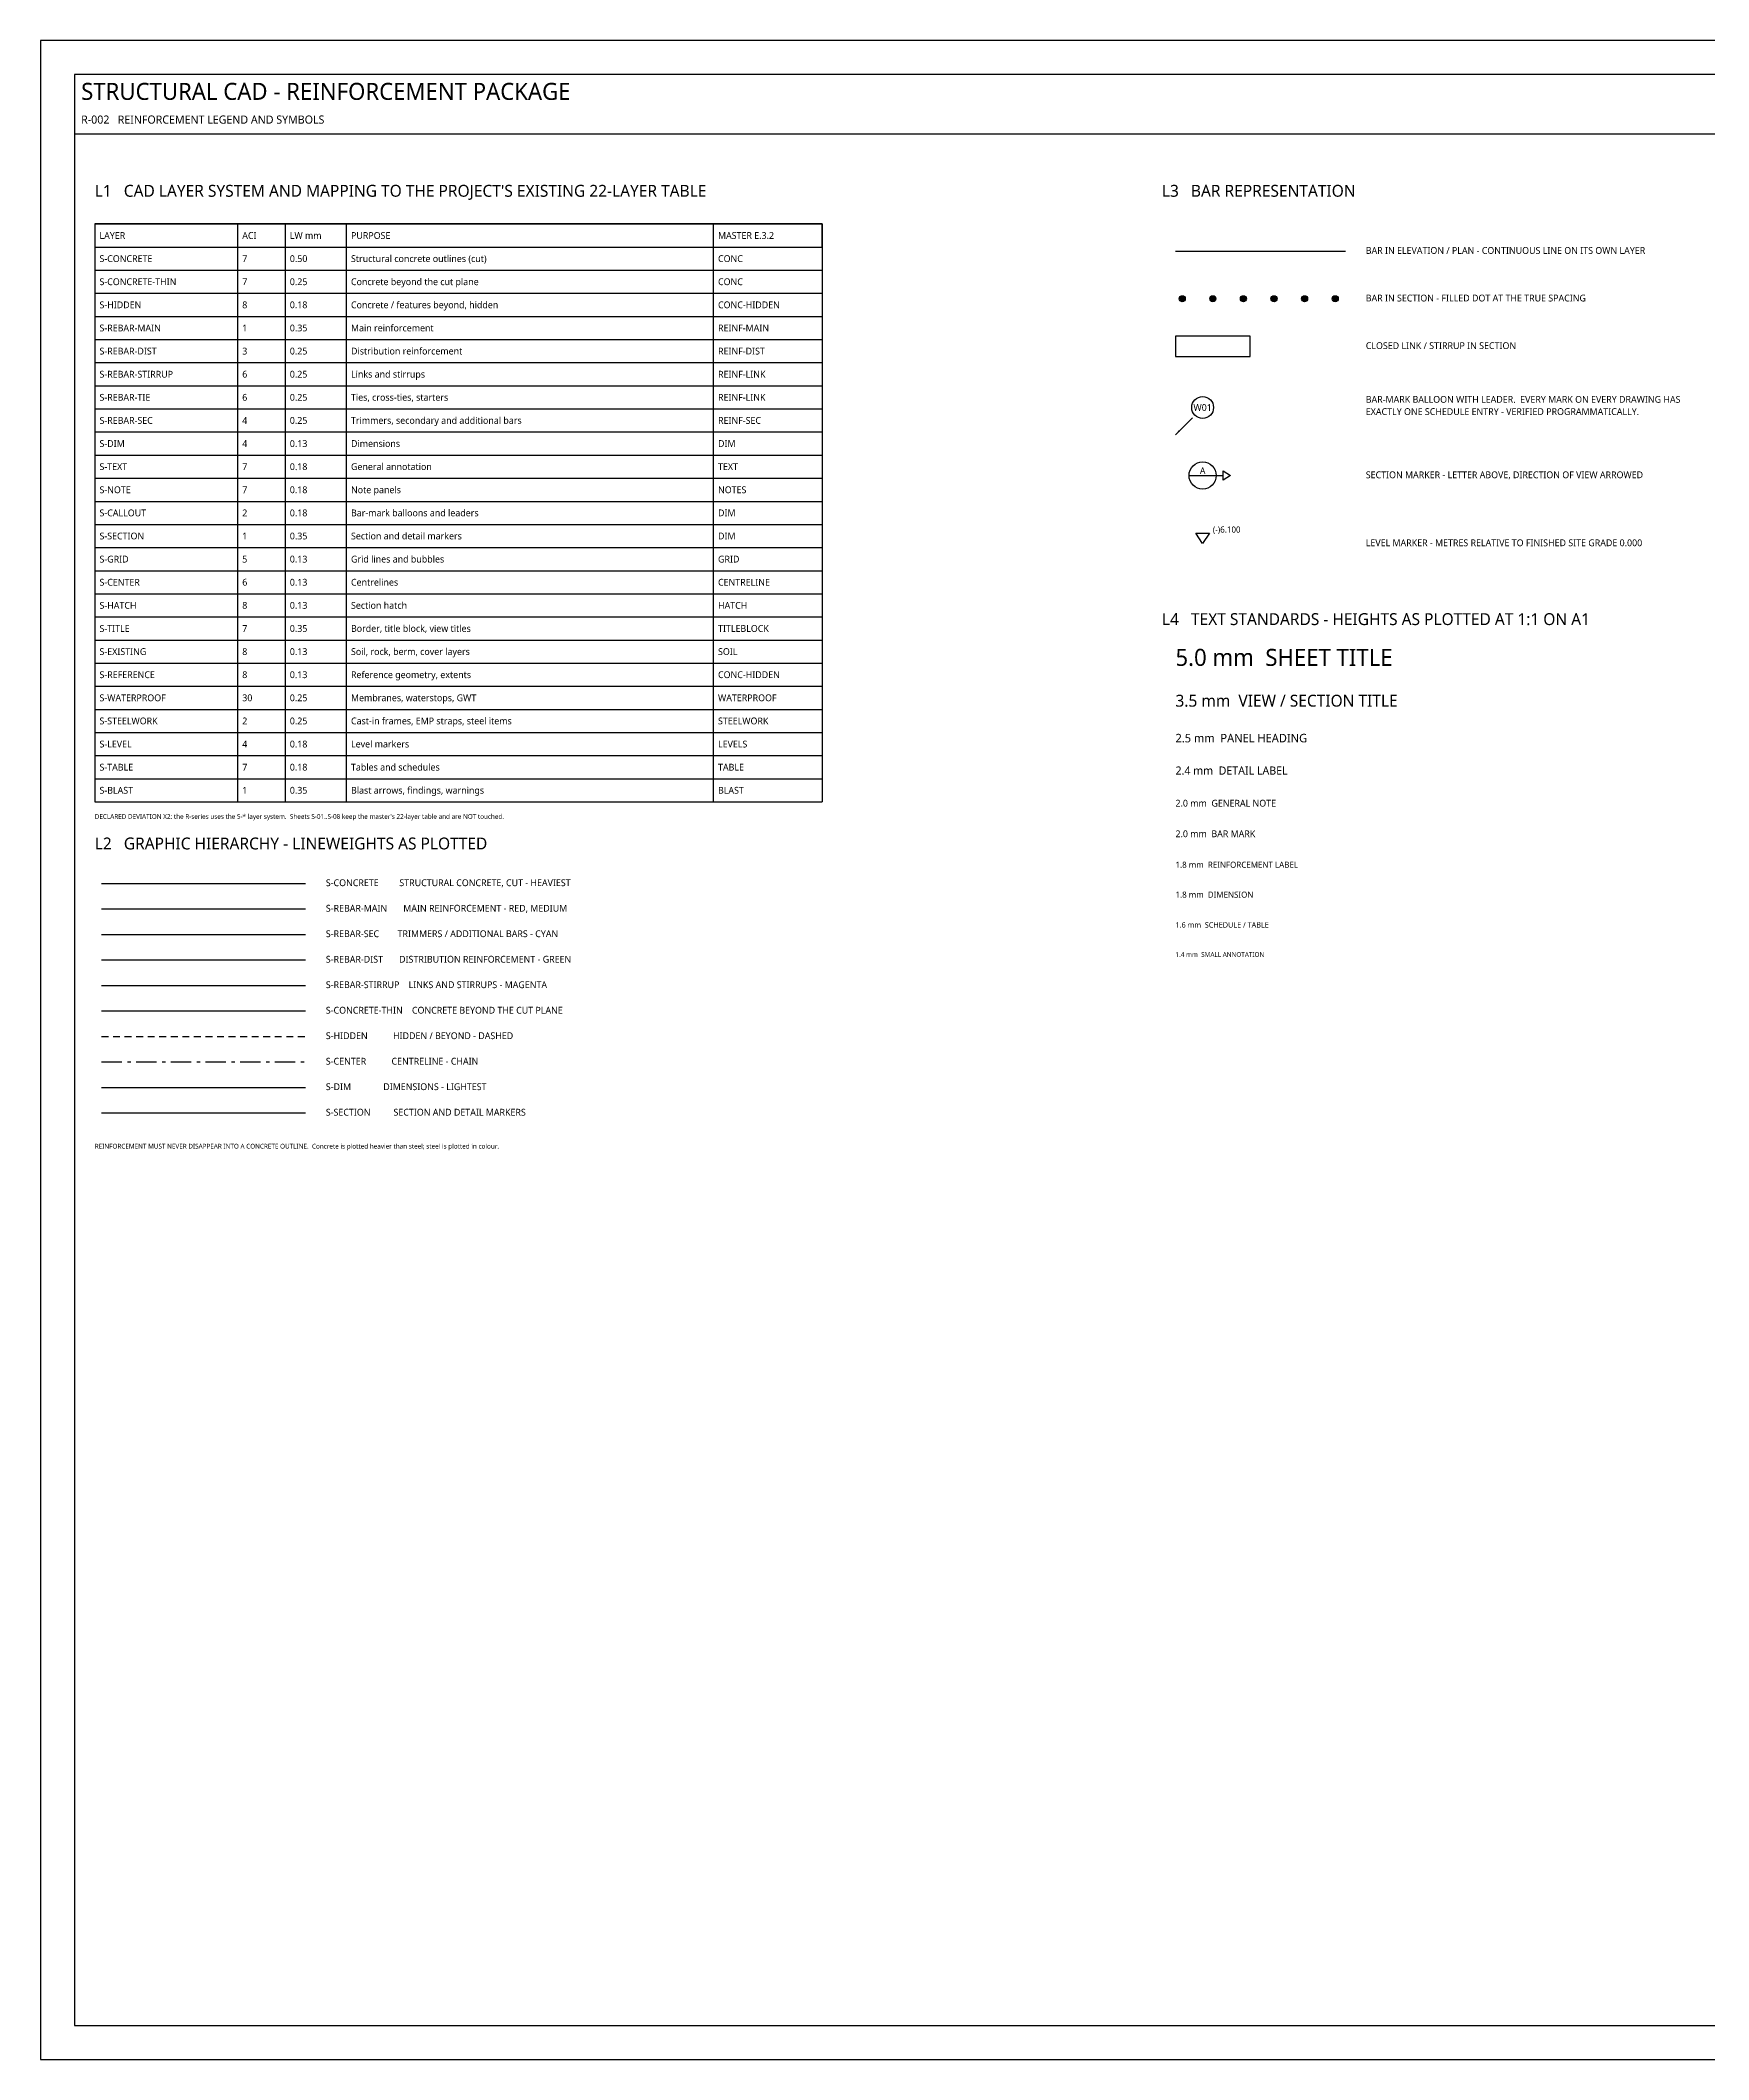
# Model space of a CAD drawing. Header units: millimetres. Extents: x 0 to 841, y 0 to 594.
# Drawn here: x 0 to 491, y 0 to 594 of the extents above; entities that cross this region are included whole.
import ezdxf
from ezdxf.enums import TextEntityAlignment as Align

# ---------------------------------------------------------------- set-up
doc = ezdxf.new("R2010")
doc.units = ezdxf.units.MM
for name, color, linetype in [('S-BLAST', 1, 'Continuous'), ('S-CALLOUT', 2, 'Continuous'), ('S-CENTER', 6, 'Continuous'), ('S-CONCRETE', 7, 'Continuous'), ('S-CONCRETE-THIN', 7, 'Continuous'), ('S-DIM', 4, 'Continuous'), ('S-HIDDEN', 8, 'Continuous'), ('S-LEVEL', 4, 'Continuous'), ('S-REBAR-DIST', 3, 'Continuous'), ('S-REBAR-MAIN', 1, 'Continuous'), ('S-REBAR-SEC', 4, 'Continuous'), ('S-REBAR-STIRRUP', 6, 'Continuous'), ('S-SECTION', 1, 'Continuous'), ('S-TABLE', 7, 'Continuous'), ('S-TEXT', 7, 'Continuous'), ('S-TITLE', 7, 'Continuous')]:
    doc.layers.add(name, color=color, linetype=linetype)
doc.styles.add('OpenSans', font='OpenSans-Regular.ttf')
doc.dimstyles.new('SC-DIM', dxfattribs={"dimtxt": 1.8, "dimasz": 1.6, "dimexe": 1.2, "dimexo": 1, "dimgap": 0.8, "dimtad": 1, "dimdec": 0, "dimblk": 'ARCHTICK', "dimcen": 2.5, "dimclrd": 4, "dimclre": 4, "dimclrt": 4, "dimazin": 3, "dimtfac": 1, "dimtmove": 0, "dimatfit": 3, "dimlwd": 13, "dimlwe": 13})

# ---------------------------------------------------------------- blocks, each defined once
blk = doc.blocks.new('BARMARK')
at = {"layer": 'S-CALLOUT'}
blk.add_circle((0, 0), 3.2, dxfattribs=at)
blk = doc.blocks.new('_ARCHTICK')
at = {"color": 0, "linetype": 'BYBLOCK', "const_width": 0.15}
blk.add_lwpolyline([(-0.5, -0.5), (0.5, 0.5)], dxfattribs=at)
blk = doc.blocks.new('SECMARK')
at = {"layer": 'S-SECTION'}
blk.add_line((-4, 0), (4, 0), dxfattribs=at)
blk.add_circle((0, 0), 4, dxfattribs=at)
blk = doc.blocks.new('LEVELMK')
at = {"layer": 'S-LEVEL'}
blk.add_lwpolyline([(0, 0), (-2, 3), (2, 3), (0, 0)], close=True, dxfattribs=at)

msp = doc.modelspace()

# ---------------------------------------------------------------- hatches: boundary and pattern name
at = {"layer": 'S-REBAR-MAIN'}
for points in [[(336.9, 518), (336.83, 518.34), (336.64, 518.64), (336.34, 518.83), (336, 518.9), (335.66, 518.83), (335.36, 518.64), (335.17, 518.34), (335.1, 518), (335.17, 517.66), (335.36, 517.36), (335.66, 517.17), (336, 517.1), (336.34, 517.17), (336.64, 517.36), (336.83, 517.66)], [(345.9, 518), (345.83, 518.34), (345.64, 518.64), (345.34, 518.83), (345, 518.9), (344.66, 518.83), (344.36, 518.64), (344.17, 518.34), (344.1, 518), (344.17, 517.66), (344.36, 517.36), (344.66, 517.17), (345, 517.1), (345.34, 517.17), (345.64, 517.36), (345.83, 517.66)], [(354.9, 518), (354.83, 518.34), (354.64, 518.64), (354.34, 518.83), (354, 518.9), (353.66, 518.83), (353.36, 518.64), (353.17, 518.34), (353.1, 518), (353.17, 517.66), (353.36, 517.36), (353.66, 517.17), (354, 517.1), (354.34, 517.17), (354.64, 517.36), (354.83, 517.66)], [(363.9, 518), (363.83, 518.34), (363.64, 518.64), (363.34, 518.83), (363, 518.9), (362.66, 518.83), (362.36, 518.64), (362.17, 518.34), (362.1, 518), (362.17, 517.66), (362.36, 517.36), (362.66, 517.17), (363, 517.1), (363.34, 517.17), (363.64, 517.36), (363.83, 517.66)], [(372.9, 518), (372.83, 518.34), (372.64, 518.64), (372.34, 518.83), (372, 518.9), (371.66, 518.83), (371.36, 518.64), (371.17, 518.34), (371.1, 518), (371.17, 517.66), (371.36, 517.36), (371.66, 517.17), (372, 517.1), (372.34, 517.17), (372.64, 517.36), (372.83, 517.66)], [(381.9, 518), (381.83, 518.34), (381.64, 518.64), (381.34, 518.83), (381, 518.9), (380.66, 518.83), (380.36, 518.64), (380.17, 518.34), (380.1, 518), (380.17, 517.66), (380.36, 517.36), (380.66, 517.17), (381, 517.1), (381.34, 517.17), (381.64, 517.36), (381.83, 517.66)]]:
    msp.add_hatch(color=1, dxfattribs=at).paths.add_polyline_path(points)

# ---------------------------------------------------------------- linework, layer by layer
at = {"layer": 'S-CENTER'}
for p, q in [((18, 293.5), (24, 293.5)), ((25.6, 293.5), (26.6, 293.5)), ((28.2, 293.5), (34.2, 293.5)), ((35.8, 293.5), (36.8, 293.5)), ((38.4, 293.5), (44.4, 293.5)), ((46, 293.5), (47, 293.5)), ((48.6, 293.5), (54.6, 293.5)), ((56.2, 293.5), (57.2, 293.5)), ((58.8, 293.5), (64.8, 293.5)), ((66.4, 293.5), (67.4, 293.5)), ((69, 293.5), (75, 293.5)), ((76.6, 293.5), (77.6, 293.5))]:
    msp.add_line(p, q, dxfattribs=at)
at = {"layer": 'S-CONCRETE'}
msp.add_line((18, 346), (78, 346), dxfattribs=at)
at = {"layer": 'S-CONCRETE-THIN'}
msp.add_line((18, 308.5), (78, 308.5), dxfattribs=at)
at = {"layer": 'S-DIM'}
msp.add_line((18, 286), (78, 286), dxfattribs=at)
at = {"layer": 'S-HIDDEN'}
for p, q in [((18, 301), (20, 301)), ((21.4, 301), (23.4, 301)), ((24.8, 301), (26.8, 301)), ((28.2, 301), (30.2, 301)), ((31.6, 301), (33.6, 301)), ((35, 301), (37, 301)), ((38.4, 301), (40.4, 301)), ((41.8, 301), (43.8, 301)), ((45.2, 301), (47.2, 301)), ((48.6, 301), (50.6, 301)), ((52, 301), (54, 301)), ((55.4, 301), (57.4, 301)), ((58.8, 301), (60.8, 301)), ((62.2, 301), (64.2, 301)), ((65.6, 301), (67.6, 301)), ((69, 301), (71, 301)), ((72.4, 301), (74.4, 301)), ((75.8, 301), (77.8, 301))]:
    msp.add_line(p, q, dxfattribs=at)
at = {"layer": 'S-REBAR-DIST'}
msp.add_line((18, 323.5), (78, 323.5), dxfattribs=at)
at = {"layer": 'S-REBAR-MAIN'}
for p, q in [((334, 532), (384, 532)), ((18, 338.5), (78, 338.5))]:
    msp.add_line(p, q, dxfattribs=at)
for centre in [(336, 518), (345, 518), (354, 518), (363, 518), (372, 518), (381, 518)]:
    msp.add_circle(centre, 0.9, dxfattribs=at)
at = {"layer": 'S-REBAR-SEC'}
msp.add_line((18, 331), (78, 331), dxfattribs=at)
at = {"layer": 'S-REBAR-STIRRUP'}
msp.add_line((18, 316), (78, 316), dxfattribs=at)
msp.add_lwpolyline([(334, 501), (356, 501), (356, 507), (334, 507)], close=True, dxfattribs=at)
at = {"layer": 'S-SECTION'}
for p, q in [((346, 466), (348, 466)), ((18, 278.5), (78, 278.5))]:
    msp.add_line(p, q, dxfattribs=at)
msp.add_lwpolyline([(348, 467.4), (350.2, 466), (348, 464.6)], close=True, dxfattribs=at)
at = {"layer": 'S-TABLE'}
for p, q in [((16, 540), (230, 540)), ((16, 540), (16, 370)), ((58, 540), (58, 370)), ((72, 540), (72, 370)), ((90, 540), (90, 370)), ((198, 540), (198, 370)), ((230, 540), (230, 370)), ((16, 526.4), (230, 526.4)), ((16, 519.6), (230, 519.6)), ((16, 512.8), (230, 512.8)), ((16, 506), (230, 506)), ((16, 499.2), (230, 499.2)), ((16, 492.4), (230, 492.4)), ((16, 485.6), (230, 485.6)), ((16, 478.8), (230, 478.8)), ((16, 472), (230, 472)), ((16, 465.2), (230, 465.2)), ((16, 458.4), (230, 458.4)), ((16, 451.6), (230, 451.6)), ((16, 444.8), (230, 444.8)), ((16, 438), (230, 438)), ((16, 431.2), (230, 431.2)), ((16, 424.4), (230, 424.4)), ((16, 417.6), (230, 417.6)), ((16, 410.8), (230, 410.8)), ((16, 404), (230, 404)), ((16, 397.2), (230, 397.2)), ((16, 390.4), (230, 390.4)), ((16, 383.6), (230, 383.6)), ((16, 376.8), (230, 376.8)), ((16, 370), (230, 370))]:
    msp.add_line(p, q, dxfattribs=at)
msp.add_lwpolyline([(16, 533.2), (230, 533.2), (230, 540), (16, 540)], close=True, dxfattribs=at)
at = {"layer": 'S-TITLE'}
msp.add_line((10, 566.5), (831, 566.5), dxfattribs=at)
for points in [[(0, 0), (841, 0), (841, 594), (0, 594)], [(10, 10), (831, 10), (831, 584), (10, 584)]]:
    msp.add_lwpolyline(points, close=True, dxfattribs=at)

# ---------------------------------------------------------------- block references
at = {"layer": 'S-CALLOUT'}
msp.add_blockref('BARMARK', (342, 486), dxfattribs=at)
at = {"layer": 'S-LEVEL'}
msp.add_blockref('LEVELMK', (342, 446), dxfattribs=at)
at = {"layer": 'S-SECTION'}
msp.add_blockref('SECMARK', (342, 466), dxfattribs=at)

# ---------------------------------------------------------------- texts
at = {"layer": 'S-BLAST', "style": 'OpenSans'}
for s, p in [("DECLARED DEVIATION X2: the R-series uses the S-* layer system.  Sheets S-01..S-08 keep the master's 22-layer table and are NOT touched.", (16, 365)), ('REINFORCEMENT MUST NEVER DISAPPEAR INTO A CONCRETE OUTLINE.  Concrete is plotted heavier than steel; steel is plotted in colour.', (16, 268))]:
    msp.add_text(s, height=1.4, dxfattribs=at).set_placement(p)
at = {"layer": 'S-CALLOUT', "style": 'OpenSans'}
msp.add_text('W01', height=2, dxfattribs=at).set_placement((342, 486), align=Align.MIDDLE_CENTER)
at = {"layer": 'S-LEVEL', "style": 'OpenSans'}
msp.add_text('(-)6.100', height=1.8, dxfattribs=at).set_placement((345, 449.2))
at = {"layer": 'S-SECTION', "style": 'OpenSans'}
msp.add_text('A', height=2, dxfattribs=at).set_placement((342, 467.4), align=Align.MIDDLE_CENTER)
at = {"layer": 'S-TABLE', "style": 'OpenSans'}
for s, p in [('LAYER', (17.4, 535.6)), ('ACI', (59.4, 535.6)), ('LW mm', (73.4, 535.6)), ('PURPOSE', (91.4, 535.6)), ('MASTER E.3.2', (199.4, 535.6)), ('S-CONCRETE', (17.4, 528.8)), ('7', (59.4, 528.8)), ('0.50', (73.4, 528.8)), ('Structural concrete outlines (cut)', (91.4, 528.8)), ('CONC', (199.4, 528.8)), ('S-CONCRETE-THIN', (17.4, 522)), ('7', (59.4, 522)), ('0.25', (73.4, 522)), ('Concrete beyond the cut plane', (91.4, 522)), ('CONC', (199.4, 522)), ('S-HIDDEN', (17.4, 515.2)), ('8', (59.4, 515.2)), ('0.18', (73.4, 515.2)), ('Concrete / features beyond, hidden', (91.4, 515.2)), ('CONC-HIDDEN', (199.4, 515.2)), ('S-REBAR-MAIN', (17.4, 508.4)), ('1', (59.4, 508.4)), ('0.35', (73.4, 508.4)), ('Main reinforcement', (91.4, 508.4)), ('REINF-MAIN', (199.4, 508.4)), ('S-REBAR-DIST', (17.4, 501.6)), ('3', (59.4, 501.6)), ('0.25', (73.4, 501.6)), ('Distribution reinforcement', (91.4, 501.6)), ('REINF-DIST', (199.4, 501.6)), ('S-REBAR-STIRRUP', (17.4, 494.8)), ('6', (59.4, 494.8)), ('0.25', (73.4, 494.8)), ('Links and stirrups', (91.4, 494.8)), ('REINF-LINK', (199.4, 494.8)), ('S-REBAR-TIE', (17.4, 488)), ('6', (59.4, 488)), ('0.25', (73.4, 488)), ('Ties, cross-ties, starters', (91.4, 488)), ('REINF-LINK', (199.4, 488)), ('S-REBAR-SEC', (17.4, 481.2)), ('4', (59.4, 481.2)), ('0.25', (73.4, 481.2)), ('Trimmers, secondary and additional bars', (91.4, 481.2)), ('REINF-SEC', (199.4, 481.2)), ('S-DIM', (17.4, 474.4)), ('4', (59.4, 474.4)), ('0.13', (73.4, 474.4)), ('Dimensions', (91.4, 474.4)), ('DIM', (199.4, 474.4)), ('S-TEXT', (17.4, 467.6)), ('7', (59.4, 467.6)), ('0.18', (73.4, 467.6)), ('General annotation', (91.4, 467.6)), ('TEXT', (199.4, 467.6)), ('S-NOTE', (17.4, 460.8)), ('7', (59.4, 460.8)), ('0.18', (73.4, 460.8)), ('Note panels', (91.4, 460.8)), ('NOTES', (199.4, 460.8)), ('S-CALLOUT', (17.4, 454)), ('2', (59.4, 454)), ('0.18', (73.4, 454)), ('Bar-mark balloons and leaders', (91.4, 454)), ('DIM', (199.4, 454)), ('S-SECTION', (17.4, 447.2)), ('1', (59.4, 447.2)), ('0.35', (73.4, 447.2)), ('Section and detail markers', (91.4, 447.2)), ('DIM', (199.4, 447.2)), ('S-GRID', (17.4, 440.4)), ('5', (59.4, 440.4)), ('0.13', (73.4, 440.4)), ('Grid lines and bubbles', (91.4, 440.4)), ('GRID', (199.4, 440.4)), ('S-CENTER', (17.4, 433.6)), ('6', (59.4, 433.6)), ('0.13', (73.4, 433.6)), ('Centrelines', (91.4, 433.6)), ('CENTRELINE', (199.4, 433.6)), ('S-HATCH', (17.4, 426.8)), ('8', (59.4, 426.8)), ('0.13', (73.4, 426.8)), ('Section hatch', (91.4, 426.8)), ('HATCH', (199.4, 426.8)), ('S-TITLE', (17.4, 420)), ('7', (59.4, 420)), ('0.35', (73.4, 420)), ('Border, title block, view titles', (91.4, 420)), ('TITLEBLOCK', (199.4, 420)), ('S-EXISTING', (17.4, 413.2)), ('8', (59.4, 413.2)), ('0.13', (73.4, 413.2)), ('Soil, rock, berm, cover layers', (91.4, 413.2)), ('SOIL', (199.4, 413.2)), ('S-REFERENCE', (17.4, 406.4)), ('8', (59.4, 406.4)), ('0.13', (73.4, 406.4)), ('Reference geometry, extents', (91.4, 406.4)), ('CONC-HIDDEN', (199.4, 406.4)), ('S-WATERPROOF', (17.4, 399.6)), ('30', (59.4, 399.6)), ('0.25', (73.4, 399.6)), ('Membranes, waterstops, GWT', (91.4, 399.6)), ('WATERPROOF', (199.4, 399.6)), ('S-STEELWORK', (17.4, 392.8)), ('2', (59.4, 392.8)), ('0.25', (73.4, 392.8)), ('Cast-in frames, EMP straps, steel items', (91.4, 392.8)), ('STEELWORK', (199.4, 392.8)), ('S-LEVEL', (17.4, 386)), ('4', (59.4, 386)), ('0.18', (73.4, 386)), ('Level markers', (91.4, 386)), ('LEVELS', (199.4, 386)), ('S-TABLE', (17.4, 379.2)), ('7', (59.4, 379.2)), ('0.18', (73.4, 379.2)), ('Tables and schedules', (91.4, 379.2)), ('TABLE', (199.4, 379.2)), ('S-BLAST', (17.4, 372.4)), ('1', (59.4, 372.4)), ('0.35', (73.4, 372.4)), ('Blast arrows, findings, warnings', (91.4, 372.4)), ('BLAST', (199.4, 372.4))]:
    msp.add_text(s, height=2, dxfattribs=at).set_placement(p)
at = {"layer": 'S-TEXT', "style": 'OpenSans'}
for s, height, p in [('BAR IN ELEVATION / PLAN - CONTINUOUS LINE ON ITS OWN LAYER', 2, (390, 531.2)), ('BAR IN SECTION - FILLED DOT AT THE TRUE SPACING', 2, (390, 517.2)), ('CLOSED LINK / STIRRUP IN SECTION', 2, (390, 503.2)), ('BAR-MARK BALLOON WITH LEADER.  EVERY MARK ON EVERY DRAWING HAS', 2, (390, 487.4)), ('EXACTLY ONE SCHEDULE ENTRY - VERIFIED PROGRAMMATICALLY.', 2, (390, 483.8)), ('SECTION MARKER - LETTER ABOVE, DIRECTION OF VIEW ARROWED', 2, (390, 465.2)), ('LEVEL MARKER - METRES RELATIVE TO FINISHED SITE GRADE 0.000', 2, (390, 445.2)), ('5.0 mm  SHEET TITLE', 5, (334, 410)), ('3.5 mm  VIEW / SECTION TITLE', 3.5, (334, 398)), ('2.5 mm  PANEL HEADING', 2.5, (334, 387.5)), ('2.4 mm  DETAIL LABEL', 2.4, (334, 378)), ('2.0 mm  GENERAL NOTE', 2, (334, 368.6)), ('2.0 mm  BAR MARK', 2, (334, 359.6)), ('1.8 mm  REINFORCEMENT LABEL', 1.8, (334, 350.6)), ('S-CONCRETE         STRUCTURAL CONCRETE, CUT - HEAVIEST', 2, (84, 345.2)), ('S-REBAR-MAIN       MAIN REINFORCEMENT - RED, MEDIUM', 2, (84, 337.7)), ('1.8 mm  DIMENSION', 1.8, (334, 341.8)), ('1.6 mm  SCHEDULE / TABLE', 1.6, (334, 333)), ('S-REBAR-SEC        TRIMMERS / ADDITIONAL BARS - CYAN', 2, (84, 330.2)), ('S-REBAR-DIST       DISTRIBUTION REINFORCEMENT - GREEN', 2, (84, 322.7)), ('1.4 mm  SMALL ANNOTATION', 1.4, (334, 324.4)), ('S-REBAR-STIRRUP    LINKS AND STIRRUPS - MAGENTA', 2, (84, 315.2)), ('S-CONCRETE-THIN    CONCRETE BEYOND THE CUT PLANE', 2, (84, 307.7)), ('S-HIDDEN           HIDDEN / BEYOND - DASHED', 2, (84, 300.2)), ('S-CENTER           CENTRELINE - CHAIN', 2, (84, 292.7)), ('S-DIM              DIMENSIONS - LIGHTEST', 2, (84, 285.2)), ('S-SECTION          SECTION AND DETAIL MARKERS', 2, (84, 277.7))]:
    msp.add_text(s, height=height, dxfattribs=at).set_placement(p)
at = {"layer": 'S-TITLE', "style": 'OpenSans'}
for s, height, p in [('STRUCTURAL CAD - REINFORCEMENT PACKAGE', 5, (12, 576.5)), ('R-002   REINFORCEMENT LEGEND AND SYMBOLS', 2.4, (12, 569.5)), ("L1   CAD LAYER SYSTEM AND MAPPING TO THE PROJECT'S EXISTING 22-LAYER TABLE", 3.5, (16, 548)), ('L3   BAR REPRESENTATION', 3.5, (330, 548)), ('L4   TEXT STANDARDS - HEIGHTS AS PLOTTED AT 1:1 ON A1', 3.5, (330, 422)), ('L2   GRAPHIC HIERARCHY - LINEWEIGHTS AS PLOTTED', 3.5, (16, 356))]:
    msp.add_text(s, height=height, dxfattribs=at).set_placement(p)

# ---------------------------------------------------------------- leaders
at = {"layer": 'S-CALLOUT'}
msp.add_leader([(334, 478), (339, 483)], dimstyle='SC-DIM', dxfattribs=at)

doc.saveas('drawing.dxf')
